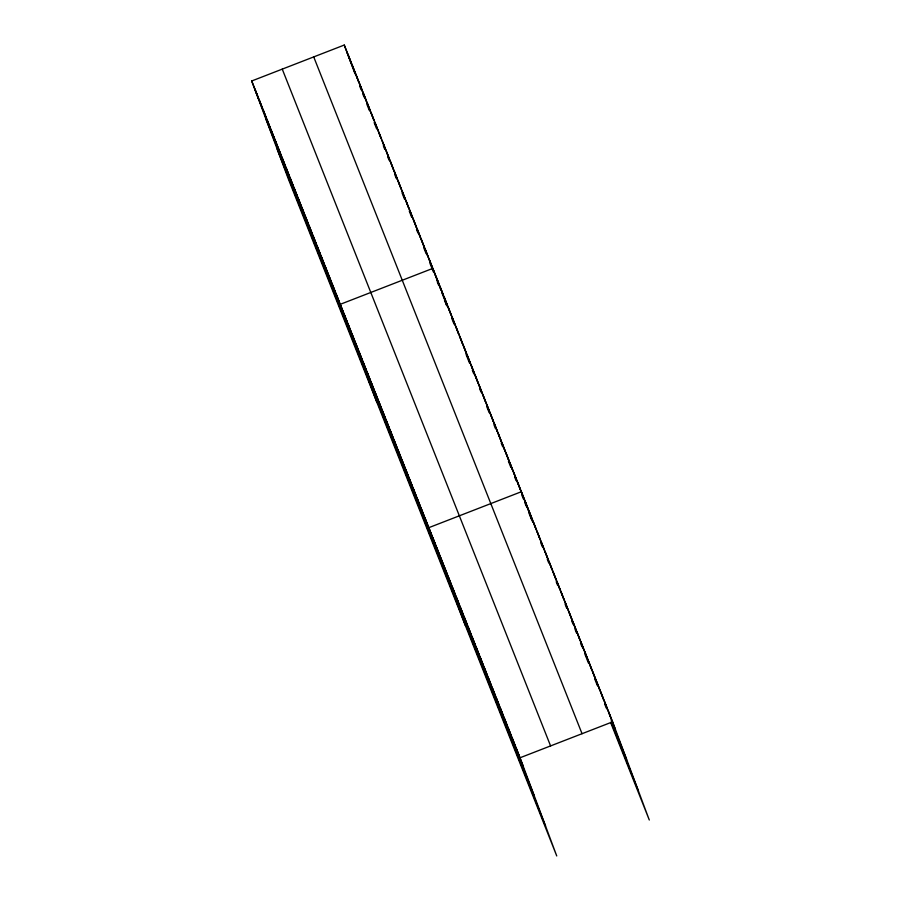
<?xml version="1.0" encoding="UTF-8"?>
<svg xmlns="http://www.w3.org/2000/svg" width="901" height="901" viewBox="0 0 901 901"><rect width="100%" height="100%" fill="white"/><g stroke="black" fill="none" stroke-linecap="round" stroke-linejoin="round"><path stroke-width="1.35" d="M251.706 80.989L520.035 757.775L556.739 855.95L288.41 179.153L251.706 80.989L344.261 45.05L612.59 721.847L649.294 820.011L610.619 722.467M520.035 757.775L612.59 721.847M347.11 52.686L374.061 120.655L371.212 113.019M374.546 121.872L381.281 138.867L378.904 132.447M381.765 140.083L443.36 295.449L440.51 287.813M443.844 296.666L458.767 334.294L455.906 326.658M459.24 335.499L615.439 729.483M359.724 86.203L361.177 89.841M362.619 93.49L364.06 97.128M366.944 104.415L369.354 110.474M374.163 122.615L376.573 128.685M383.308 145.68L384.75 149.318M387.644 156.605L389.086 160.243M394.863 174.817L396.305 178.454M402.083 193.017L404.481 199.087M409.302 211.228L411.701 217.299M416.51 229.428L417.963 233.077M423.729 247.64L426.139 253.71M429.991 263.419L431.433 267.056M431.917 268.273L433.358 271.922M437.21 281.63L438.652 285.268M444.43 299.83L446.828 305.901L444.508 299.684M451.649 318.042L454.048 324.112M466.087 354.453L469.455 362.957M472.338 370.232L473.78 373.881M479.557 388.444L480.999 392.081M486.777 406.655L489.187 412.714M493.996 424.855L495.437 428.504M501.215 443.067L502.657 446.705M508.434 461.267L510.833 467.337M514.685 477.057L516.138 480.695M521.904 495.257L523.346 498.895M524.799 502.544L526.24 506.182M529.124 513.469L531.534 519.539M540.837 542.999L542.323 546.749M547.279 559.262L548.765 563.012M556.21 581.776L557.696 585.526M565.13 604.278L566.616 608.029M571.572 620.541L573.07 624.292M575.052 629.292L576.539 633.043M580.503 643.055L581.99 646.805M584.963 654.306L586.45 658.057M586.945 659.307L588.432 663.057M594.885 679.32L597.363 685.571M604.796 704.334L606.283 708.085M611.238 720.586L626.612 759.352M611.351 722.602L638.122 790.143M313.717 56.909L582.046 733.707M282.25 69.129L550.579 745.915M254.555 88.613L522.884 765.411M265.727 118.493L534.056 795.29M277.238 149.273L545.567 826.071M608.625 711.835L611.475 719.471M604.661 701.834L607.511 709.47M600.685 691.833L603.546 699.469M596.721 681.82L599.582 689.456M592.757 671.819L595.606 679.455M588.792 661.818L591.642 669.454M584.828 651.806L587.677 659.442M580.852 641.805L583.713 649.441M576.888 631.804L579.748 639.44M572.923 621.803L575.773 629.427M568.959 611.79L571.808 619.426M564.995 601.789L567.844 609.425M561.019 591.788L563.88 599.413M557.055 581.776L559.915 589.412M553.09 571.775L555.94 579.411M549.126 561.774L551.975 569.398M545.161 551.761L548.011 559.397M541.186 541.76L544.046 549.396M537.221 531.759L540.082 539.384M533.257 521.747L536.106 529.383M529.292 511.745L532.142 519.381M525.328 501.744L528.177 509.369M529.799 514.302L521.352 491.732L428.808 527.671L465.513 625.835M530.261 515.552L532.592 521.78M517.512 482.024L520.361 489.66M513.66 472.315L516.51 479.951M509.808 462.607L512.658 470.232M505.957 452.888L508.817 460.524M502.105 443.179L504.965 450.815M498.253 433.471L501.114 441.107M494.412 423.763L497.262 431.399M490.561 414.055L493.41 421.679M486.709 404.335L489.558 411.971M482.857 394.627L485.707 402.263M479.005 384.918L481.866 392.554M475.154 375.21L478.014 382.846M471.313 365.502L474.163 373.127M467.461 355.782L470.311 363.418M463.61 346.074L466.459 353.71M459.758 336.366L462.607 344.002M452.054 316.949L454.915 324.574M448.214 307.23L451.063 314.866M444.362 297.521L447.211 305.157M436.658 278.105L439.508 285.741M437.987 282.25L432.807 268.397L340.251 304.324L376.956 402.499M438.46 283.5L440.78 289.717M441.715 292.206L444.035 298.434M428.955 258.677L431.816 266.313M425.114 248.969L427.964 256.605M421.263 239.261L424.112 246.897M417.411 229.552L420.26 237.188M413.559 219.844L416.408 227.469M409.707 210.124L412.568 217.76M405.855 200.416L408.716 208.052M402.004 190.708L404.864 198.344M398.163 181L401.013 188.636M394.311 171.291L397.161 178.916M390.46 161.572L393.309 169.208M386.608 151.864L389.469 159.5M382.756 142.155L385.617 149.791M375.064 122.739L377.913 130.363M367.36 103.311L370.21 110.947M363.508 93.603L366.369 101.239M359.657 83.894L362.517 91.53M355.805 74.186L358.666 81.811M351.964 64.467L354.814 72.103M348.113 54.758L350.962 62.394M344.261 45.05L355.028 73.848M516.07 747.774L518.92 755.41M512.106 737.773L514.955 745.409M508.13 727.76L510.991 735.396M504.166 717.759L507.026 725.395M500.201 707.758L503.062 715.394M496.237 697.746L499.086 705.382M492.273 687.745L495.122 695.381M488.308 677.743L491.158 685.379M484.333 667.731L487.193 675.367M480.368 657.73L483.229 665.366M476.404 647.729L479.253 655.365M472.439 637.717L475.289 645.353M468.475 627.715L471.324 635.351M464.499 617.714L467.36 625.35M460.535 607.702L463.396 615.338M456.57 597.701L459.42 605.337M452.606 587.7L455.455 595.336M448.642 577.687L451.491 585.323M444.666 567.686L447.527 575.322M440.702 557.685L443.562 565.321M436.737 547.673L439.587 555.309M432.773 537.672L435.622 545.308M424.957 517.962L427.806 525.587M421.105 508.243L423.954 515.879M417.253 498.535L420.103 506.171M413.401 488.826L416.262 496.462M409.55 479.118L412.41 486.754M405.709 469.41L408.558 477.034M401.857 459.69L404.707 467.326M398.005 449.982L400.855 457.618M394.154 440.274L397.003 447.91M390.302 430.565L393.163 438.201M386.45 420.857L389.311 428.482M382.61 411.138L385.459 418.774M378.758 401.429L381.607 409.065M374.906 391.721L377.756 399.357M371.054 382.013L373.904 389.649M367.203 372.304L370.063 379.929M363.351 362.585L366.211 370.221M359.499 352.877L362.36 360.513M355.658 343.168L358.508 350.804M351.807 333.46L354.656 341.096M347.955 323.752L350.804 331.377M344.103 314.032L346.964 321.668M336.4 294.616L339.26 302.252M332.559 284.907L335.409 292.543M328.707 275.199L331.557 282.824M324.856 265.48L327.705 273.116M321.004 255.771L323.864 263.407M317.152 246.063L320.013 253.699M313.3 236.355L316.161 243.991M309.46 226.647L312.309 234.271M305.608 216.927L308.457 224.563M301.756 207.219L304.606 214.855M297.904 197.51L300.765 205.146M294.053 187.802L296.913 195.438M290.201 178.094L293.062 185.719M286.36 168.374L289.21 176.01M282.509 158.666L285.358 166.302M278.657 148.958L281.506 156.594M274.805 139.25L277.654 146.886M270.953 129.541L273.814 137.166M267.101 119.822L269.962 127.458M263.261 110.113L266.11 117.749M259.409 100.405L262.259 108.041M255.557 90.697L258.407 98.333"/></g></svg>
